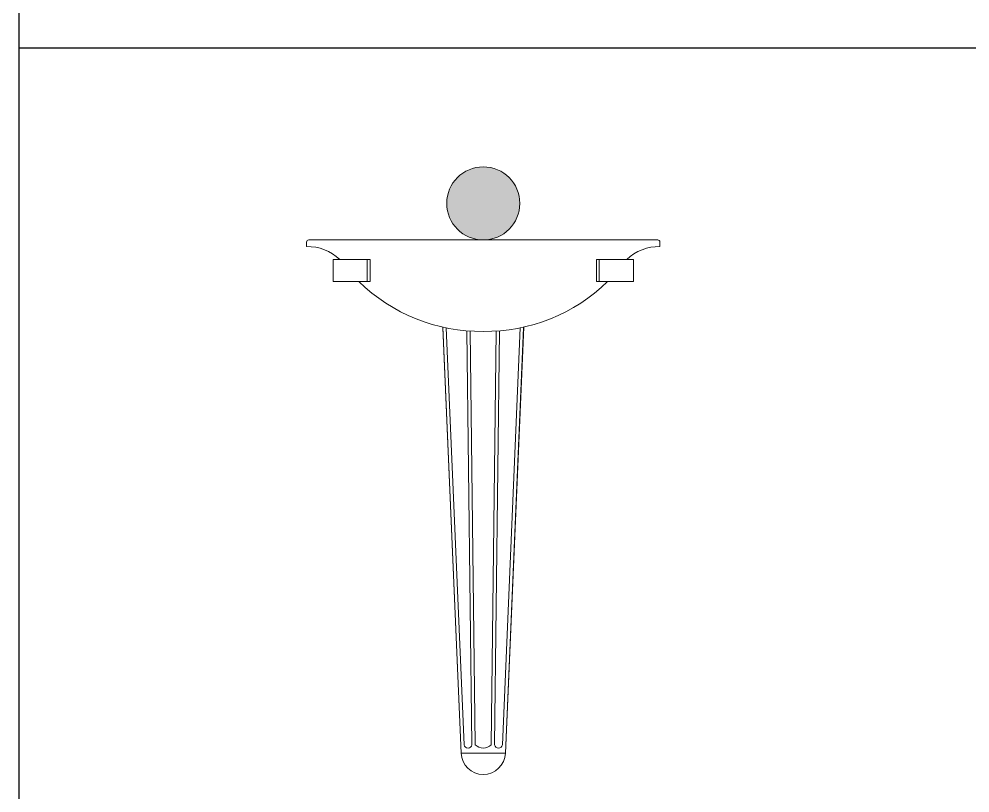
# Model space of a CAD drawing. Header units: inches. Extents: x 258415 to 640093, y 441672 to 945769.
# Drawn here: x 299165.7 to 299585.5, y 462089.4 to 462431.3 of the extents above; entities that cross this region are included whole.
import ezdxf

# ---------------------------------------------------------------- set-up
doc = ezdxf.new("R2010")
doc.units = ezdxf.units.IN
doc.header["$MEASUREMENT"] = 0
for name, color, linetype in [('brass', 40, 'Continuous'), ('CQ SPOT DETAIL DIMENSION', 9, 'Continuous'), ('CQ-legend tex box', 3, 'Continuous'), ('E-LITE-FIXT-NORM-CEILING', 3, 'Continuous')]:
    doc.layers.add(name, color=color, linetype=linetype)

# ---------------------------------------------------------------- blocks, each defined once
blk = doc.blocks.new('applique delisle 2')
at = {"lineweight": 0}
h = blk.add_hatch(color=40, dxfattribs=at)
h.dxf.hatch_style = 1
h.set_gradient(color1=(255, 191, 0), tint=1, name='SPHERICAL')
h.paths.add_polyline_path([(47812.65, -11405.52, 1), (47746.43, -11405.52, 1)])
at = {"layer": 'brass', "lineweight": 0}
blk.add_line((47799.54, -11903.68), (47759.54, -11903.68), dxfattribs=at)
at = {"layer": 'brass', "color": 4, "lineweight": 0}
for points in [[(47649.54, -11456.44, 0.200922), (47619.54, -11444.63), (47619.54, -11440.63, -0.414214), (47621.54, -11438.63), (47937.54, -11438.63, -0.414214), (47939.54, -11440.63), (47939.54, -11444.63, 0.200922), (47909.54, -11456.44)], [(47892.16, -11476.44, -0.198316), (47779.54, -11521.47, -0.198316), (47666.92, -11476.44)]]:
    blk.add_lwpolyline(points, format="xyb", dxfattribs=at)
at = {"layer": 'brass', "lineweight": 0}
for points in [[(47674.54, -11456.44), (47643.54, -11456.44), (47643.54, -11476.44), (47674.54, -11476.44), (47674.54, -11456.44), (47674.54, -11476.44), (47674.54, -11476.44)], [(47884.54, -11456.44), (47915.54, -11456.44), (47915.54, -11476.44), (47884.54, -11476.44), (47884.54, -11456.44), (47884.54, -11476.44), (47884.54, -11476.44)], [(47759.54, -11903.68), (47742.95, -11518.22)], [(47762.22, -11896.18), (47745.95, -11518.26)], [(47764.74, -11520.94), (47769.27, -11896.18)], [(47767.74, -11521.16), (47772.27, -11896.18)], [(47791.34, -11521.16), (47786.81, -11896.18)], [(47794.34, -11520.94), (47789.81, -11896.18)], [(47796.86, -11896.18), (47813.12, -11518.26)], [(47799.54, -11903.68), (47816.13, -11518.22)]]:
    blk.add_lwpolyline(points, dxfattribs=at)
for points in [[(47674.54, -11456.44), (47677.11, -11456.44), (47677.11, -11476.44), (47674.54, -11476.44)], [(47884.54, -11456.44), (47881.96, -11456.44), (47881.96, -11476.44), (47884.54, -11476.44)]]:
    blk.add_lwpolyline(points, close=True, dxfattribs=at)
blk.add_lwpolyline([(47742.93, -11517.62), (47759.54, -11903.68, 0.967535), (47799.54, -11903.68), (47816.14, -11517.62)], format="xyb", dxfattribs=at)
blk.add_circle((47779.54, -11405.52), 33.11, dxfattribs=at)
for centre, radius, start, end in [((47765.74, -11895.54), 3.58, 190.24609, 349.75391), ((47779.54, -11888.65), 10.47, 226.0137, 313.99559), ((47793.33, -11895.54), 3.58, 190.24609, 349.75391)]:
    blk.add_arc(centre, radius, start, end, dxfattribs=at)
blk = doc.blocks.new('SMDS')
at = {"layer": 'CQ-legend tex box'}
blk.add_line((384632.85, 475735.97), (386097.21, 475735.97), dxfattribs=at)
blk.add_lwpolyline([(384632.87, 472716.65), (384632.87, 480364.08), (386097.23, 480364.08), (386097.2, 472716.65)], dxfattribs=at)
at = {"layer": 'E-LITE-FIXT-NORM-CEILING', "xscale": 0.4875000000000001, "yscale": 0.4875000000000001, "zscale": 0.4875000000000001}
blk.add_blockref('applique delisle 2', (361545.28, 481227.41), dxfattribs=at)

msp = doc.modelspace()

# ---------------------------------------------------------------- block references
at = {"layer": 'CQ SPOT DETAIL DIMENSION'}
msp.add_blockref('SMDS', (-85467.189, -13317.368), dxfattribs=at)

doc.saveas('drawing.dxf')
